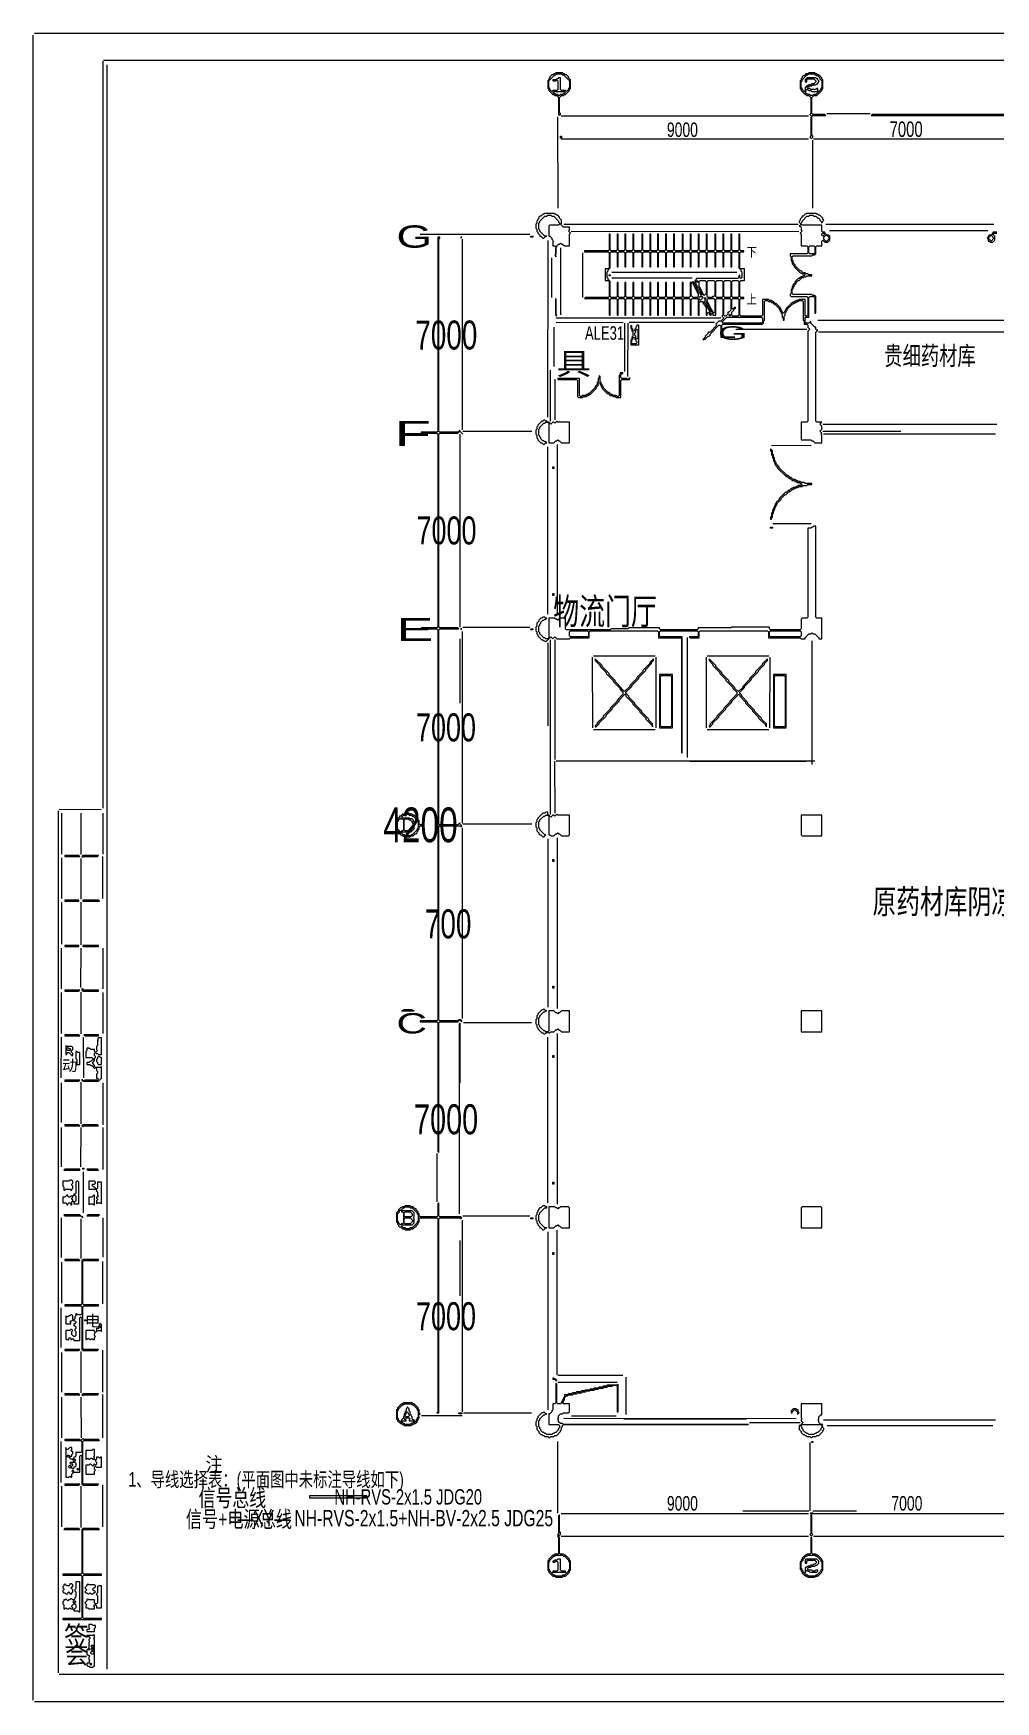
# Model space of a CAD drawing. Extents: x 67 to 3049, y 50 to 1736.
# Drawn here: x 67 to 1040, y 50 to 1736 of the extents above; entities that cross this region are included whole.
import ezdxf

# ---------------------------------------------------------------- set-up
doc = ezdxf.new("R2010")
doc.units = 0
for name, color, linetype, lineweight in [('OCR_TEXT', 6, 'Continuous', 0), ('TRACE_CURVE', 6, 'Continuous', 0), ('TRACE_STRAIGHT', 5, 'Continuous', 0), ('TRACE_TEXT_SYMBOL', 6, 'Continuous', 0)]:
    doc.layers.add(name, color=color, linetype=linetype, lineweight=lineweight)
doc.styles.add('wqy-unicode', font='wqy-unicode.lff')

msp = doc.modelspace()

# ---------------------------------------------------------------- linework, layer by layer
at = {"layer": 'TRACE_CURVE', "color": 6}
for points in [[(1051, 1654), (915, 1654), (914, 1653), (1051, 1653)], [(849, 1554), (848, 1553), (847, 1553), (845, 1551), (844, 1551), (844, 1550), (842, 1548), (842, 1547), (841, 1546), (841, 1545), (843, 1543), (841, 1541), (842, 1541), (843, 1540), (843, 1537), (844, 1536), (842, 1534), (843, 1533), (843, 1521), (849, 1521), (850, 1520), (850, 1514), (849, 1513), (832, 1513), (832, 1511), (833, 1510), (833, 1506), (834, 1505), (834, 1503), (836, 1501), (836, 1500), (842, 1494), (843, 1494), (844, 1493), (846, 1493), (847, 1492), (846, 1491), (845, 1491), (844, 1490), (843, 1490), (841, 1488), (840, 1488), (837, 1485), (837, 1484), (835, 1482), (835, 1481), (834, 1480), (834, 1478), (833, 1477), (833, 1473), (832, 1472), (832, 1471), (833, 1470), (849, 1470), (850, 1469), (850, 1451), (849, 1450), (848, 1450), (847, 1451), (847, 1467), (841, 1467), (840, 1466), (838, 1466), (837, 1465)], [(835, 1479), (836, 1480), (836, 1481), (838, 1483), (838, 1484), (840, 1486), (841, 1486), (844, 1489), (845, 1489), (846, 1490), (848, 1490), (849, 1491), (854, 1491), (854, 1492), (851, 1492), (850, 1493), (848, 1493), (847, 1494), (845, 1494), (843, 1496), (842, 1496), (837, 1501), (837, 1502), (835, 1504), (835, 1506), (834, 1507), (834, 1510), (835, 1511), (854, 1511), (855, 1512), (857, 1512), (858, 1513), (858, 1520), (859, 1521), (864, 1521), (864, 1526), (865, 1527), (867, 1525), (870, 1525), (872, 1527), (872, 1531), (871, 1532), (869, 1532), (867, 1534), (867, 1535), (865, 1535), (864, 1536), (864, 1542), (844, 1542), (843, 1543), (843, 1544), (844, 1545), (844, 1546), (849, 1551), (851, 1551), (852, 1552), (855, 1552), (856, 1551), (858, 1551), (860, 1549), (861, 1549), (862, 1548), (862, 1547), (864, 1545)], [(864, 1545), (864, 1544), (864, 1545), (866, 1547), (865, 1548), (865, 1549), (862, 1552), (861, 1552), (860, 1553), (859, 1553), (858, 1554), (849, 1554)], [(672, 1516), (667, 1516), (666, 1517), (666, 1533), (665, 1533), (665, 1517), (664, 1516), (659, 1516), (658, 1517), (658, 1533), (657, 1533), (657, 1517), (656, 1516), (651, 1516), (650, 1517), (650, 1533), (649, 1533), (649, 1517), (648, 1516), (624, 1516), (624, 1515), (648, 1515), (649, 1514), (649, 1499), (648, 1498), (645, 1498), (645, 1486), (648, 1486), (649, 1485), (649, 1470), (648, 1469), (625, 1469), (624, 1468), (648, 1468), (649, 1467), (649, 1451), (650, 1451), (650, 1467), (651, 1468), (656, 1468), (657, 1467), (657, 1451), (658, 1451), (658, 1467), (659, 1468), (664, 1468), (665, 1467), (665, 1451), (666, 1451), (666, 1467), (667, 1468), (672, 1468), (673, 1467), (673, 1451), (674, 1451), (674, 1467), (675, 1468), (681, 1468), (682, 1467), (682, 1451), (683, 1451), (683, 1467), (684, 1468), (689, 1468)], [(757, 1533), (756, 1533), (756, 1517), (755, 1516), (749, 1516), (748, 1517), (748, 1533), (747, 1533), (747, 1517), (746, 1516), (741, 1516), (740, 1517), (740, 1533), (739, 1533), (739, 1517), (738, 1516), (733, 1516), (732, 1517), (732, 1533), (731, 1533), (731, 1517), (730, 1516), (725, 1516), (724, 1517), (724, 1533), (723, 1533), (723, 1517), (722, 1516), (716, 1516), (715, 1517), (715, 1533), (714, 1533), (714, 1517), (713, 1516), (708, 1516), (707, 1517), (707, 1533), (706, 1533), (706, 1517), (705, 1516), (700, 1516), (699, 1517), (699, 1533), (698, 1533), (698, 1517), (697, 1516), (692, 1516), (691, 1517), (691, 1533), (690, 1533), (690, 1517), (689, 1516), (684, 1516), (683, 1517), (683, 1533), (682, 1533), (682, 1517), (681, 1516), (675, 1516), (674, 1517), (674, 1533), (673, 1533), (673, 1517), (672, 1516)], [(837, 1465), (836, 1465), (835, 1464), (834, 1464), (828, 1458), (828, 1457), (827, 1456), (827, 1455), (825, 1453), (824, 1454), (824, 1455), (823, 1456), (823, 1457), (822, 1458), (822, 1459), (818, 1463), (817, 1463), (815, 1465), (814, 1465), (813, 1466), (811, 1466), (810, 1467), (804, 1467), (804, 1451), (803, 1450), (782, 1450), (781, 1451), (781, 1467), (782, 1468), (785, 1468), (785, 1469), (782, 1469), (781, 1470), (781, 1485), (782, 1486), (786, 1486), (786, 1498), (782, 1498), (781, 1499), (781, 1514), (782, 1515), (785, 1515), (785, 1516), (782, 1516), (781, 1517), (781, 1533), (780, 1533), (780, 1517), (779, 1516), (774, 1516), (773, 1517), (773, 1533), (772, 1533), (772, 1517), (771, 1516), (766, 1516), (765, 1517), (765, 1533), (764, 1533), (764, 1517), (763, 1516), (758, 1516), (757, 1517), (757, 1533)], [(713, 1469), (708, 1469), (707, 1470), (707, 1484), (706, 1484), (706, 1470), (705, 1469), (700, 1469), (699, 1470), (699, 1484), (698, 1484), (698, 1470), (697, 1469), (692, 1469), (691, 1470), (691, 1484), (690, 1484), (690, 1470), (689, 1469), (684, 1469), (683, 1470), (683, 1484), (682, 1484), (682, 1470), (681, 1469), (675, 1469), (674, 1470), (674, 1484), (673, 1484), (673, 1470), (672, 1469), (667, 1469), (666, 1470), (666, 1484), (665, 1484), (665, 1470), (664, 1469), (659, 1469), (658, 1470), (658, 1484), (657, 1484), (657, 1470), (656, 1469), (651, 1469), (650, 1470), (650, 1485), (648, 1487), (648, 1488), (647, 1489), (647, 1495), (648, 1496), (648, 1497), (650, 1499), (650, 1514)], [(650, 1514), (651, 1515), (656, 1515), (657, 1514), (657, 1500), (658, 1500), (658, 1514), (659, 1515), (664, 1515), (665, 1514), (665, 1500), (666, 1500), (666, 1514), (667, 1515), (672, 1515), (673, 1514), (673, 1500), (674, 1500), (674, 1514), (675, 1515), (681, 1515), (682, 1514), (682, 1500), (683, 1500), (683, 1514), (684, 1515), (689, 1515), (690, 1514), (690, 1500), (691, 1500), (691, 1514), (692, 1515), (697, 1515), (698, 1514), (698, 1500), (699, 1500), (699, 1514), (700, 1515), (705, 1515), (706, 1514), (706, 1500), (707, 1500), (707, 1514), (708, 1515), (713, 1515), (714, 1514), (714, 1500), (715, 1500), (715, 1514), (716, 1515), (722, 1515), (723, 1514), (723, 1500), (724, 1500), (724, 1514), (725, 1515), (730, 1515), (731, 1514), (731, 1500), (732, 1500), (732, 1514), (733, 1515), (738, 1515), (739, 1514)], [(739, 1514), (739, 1500), (740, 1500), (740, 1514), (741, 1515), (746, 1515), (747, 1514), (747, 1500), (748, 1500), (748, 1514), (749, 1515), (755, 1515), (756, 1514), (756, 1500), (757, 1500), (757, 1514), (758, 1515), (763, 1515), (764, 1514), (764, 1500), (765, 1500), (765, 1514), (766, 1515), (771, 1515), (772, 1514), (772, 1500), (773, 1500), (773, 1514), (774, 1515), (779, 1515), (780, 1514), (780, 1499), (782, 1497), (782, 1496), (783, 1495), (783, 1489), (782, 1488), (781, 1489), (781, 1492), (780, 1491), (780, 1489), (779, 1488), (737, 1488), (737, 1487), (736, 1486), (736, 1485), (735, 1484), (734, 1485), (733, 1484), (731, 1484), (731, 1470), (730, 1469), (725, 1469), (724, 1470), (724, 1484), (723, 1484), (723, 1470), (722, 1469), (716, 1469), (715, 1470), (715, 1484), (714, 1484), (714, 1470), (713, 1469)], [(689, 1468), (690, 1467), (690, 1451), (691, 1451), (691, 1467), (692, 1468), (697, 1468), (698, 1467), (698, 1451), (699, 1451), (699, 1467), (700, 1468), (705, 1468), (706, 1467), (706, 1451), (707, 1451), (707, 1467), (708, 1468), (713, 1468), (714, 1467), (714, 1451), (715, 1451), (715, 1467), (716, 1468), (722, 1468), (723, 1467), (723, 1451), (724, 1451), (724, 1467), (725, 1468), (730, 1468), (731, 1467), (731, 1451), (732, 1451), (732, 1467), (733, 1468), (738, 1468), (739, 1467), (739, 1451), (740, 1451), (740, 1464), (741, 1465), (743, 1465), (744, 1464), (744, 1463), (746, 1461), (746, 1460), (747, 1459), (747, 1451), (748, 1451), (748, 1453), (749, 1454), (750, 1453), (750, 1452), (751, 1451), (752, 1451), (752, 1452), (753, 1453), (754, 1452), (754, 1451), (757, 1451), (757, 1467), (758, 1468), (763, 1468)], [(763, 1468), (764, 1467), (764, 1451), (763, 1450), (765, 1448), (762, 1445), (760, 1445), (757, 1442), (758, 1441), (751, 1434), (749, 1434), (749, 1433), (746, 1430), (746, 1429), (744, 1427), (744, 1426), (745, 1427), (746, 1427), (749, 1430), (750, 1430), (751, 1431), (751, 1432), (760, 1441), (761, 1441), (762, 1440), (762, 1429), (776, 1429), (764, 1429), (763, 1430), (763, 1441), (764, 1442), (804, 1442), (805, 1443), (805, 1445), (806, 1446), (806, 1465), (807, 1466), (809, 1466), (810, 1465), (812, 1465), (813, 1464), (814, 1464), (816, 1462), (817, 1462), (821, 1458), (821, 1457), (822, 1456), (822, 1455), (823, 1454), (823, 1453), (824, 1452), (824, 1449), (825, 1448), (825, 1446), (826, 1446), (826, 1450), (827, 1451), (827, 1453), (828, 1454), (828, 1455), (829, 1456), (829, 1457), (835, 1463), (836, 1463)], [(836, 1463), (837, 1464), (838, 1464), (839, 1465), (840, 1465), (841, 1466), (844, 1466), (845, 1465), (845, 1446), (846, 1445), (846, 1442), (849, 1442), (850, 1441), (850, 1439), (852, 1437), (850, 1435), (850, 1344), (849, 1343), (843, 1343), (843, 1325), (853, 1325), (854, 1324), (855, 1324), (857, 1322), (864, 1322), (864, 1330), (863, 1331), (864, 1332), (862, 1334), (864, 1336), (864, 1339), (862, 1341), (864, 1343), (859, 1343), (858, 1344), (858, 1434), (860, 1436), (859, 1436), (858, 1437), (858, 1439), (857, 1439), (853, 1443), (853, 1445), (851, 1443), (848, 1443), (847, 1444), (847, 1448), (848, 1449), (851, 1449), (851, 1469), (852, 1470), (856, 1470), (857, 1469), (857, 1453), (858, 1453), (858, 1470), (857, 1471), (855, 1471), (854, 1472), (835, 1472), (834, 1473), (834, 1477), (835, 1478), (835, 1479)], [(576, 1137), (575, 1136), (575, 1132), (576, 1131), (576, 1129), (577, 1128), (577, 1127), (581, 1123), (582, 1123), (583, 1122), (584, 1122), (585, 1121), (590, 1126), (592, 1124), (594, 1126), (596, 1124), (609, 1124), (610, 1125), (629, 1125), (629, 1131), (630, 1132), (698, 1132), (699, 1131), (699, 1125), (721, 1125), (722, 1124), (722, 1009), (723, 1009), (723, 1126), (701, 1126), (700, 1127), (700, 1131), (701, 1132), (738, 1132), (739, 1131), (739, 1127), (738, 1126), (730, 1126), (731, 1125), (740, 1125), (740, 1131), (741, 1132), (809, 1132), (810, 1131), (810, 1125), (842, 1125), (843, 1124), (847, 1124), (847, 1125), (851, 1129), (853, 1129), (854, 1130), (855, 1129), (857, 1129), (861, 1125), (861, 1124), (864, 1124), (864, 1145), (859, 1145), (858, 1146), (858, 1238), (856, 1238)], [(856, 1238), (855, 1237), (854, 1237), (853, 1236), (850, 1236), (850, 1146), (849, 1145), (844, 1145), (843, 1144), (843, 1134), (842, 1133), (812, 1133), (811, 1134), (811, 1136), (773, 1136), (772, 1135), (739, 1135), (739, 1134), (738, 1133), (701, 1133), (700, 1134), (700, 1135), (669, 1135), (668, 1134), (651, 1134), (650, 1133), (606, 1133), (605, 1134), (605, 1145), (600, 1145), (599, 1144), (598, 1144), (597, 1143), (596, 1144), (595, 1144), (594, 1145), (588, 1145), (588, 1125), (587, 1124), (585, 1124), (584, 1125), (583, 1125), (579, 1129), (579, 1130), (578, 1131), (578, 1137), (579, 1138), (579, 1139), (580, 1140), (580, 1141), (582, 1143), (583, 1143), (584, 1144), (585, 1144), (586, 1145), (585, 1145), (584, 1146), (582, 1146), (581, 1145), (580, 1145), (578, 1143), (578, 1142), (576, 1140), (576, 1137)], [(117, 497), (116, 496), (116, 452), (115, 451), (99, 451), (99, 450), (115, 450), (116, 449), (116, 442), (115, 441), (112, 441), (111, 442), (110, 442), (110, 440), (109, 439), (109, 437), (108, 436), (107, 437), (107, 440), (106, 441), (105, 441), (104, 440), (103, 440), (102, 439), (101, 439), (100, 440), (100, 432), (105, 432), (105, 433), (104, 434), (105, 435), (106, 435), (107, 436), (108, 435), (109, 435), (110, 434), (110, 433), (109, 432), (108, 432), (108, 430), (109, 430), (110, 429), (110, 427), (109, 426), (109, 425), (110, 424), (110, 420), (109, 419), (108, 419), (106, 421), (106, 424), (107, 425), (106, 426), (105, 426), (104, 425), (100, 425), (100, 416), (103, 416), (103, 417), (104, 418), (105, 417), (105, 416), (106, 416), (107, 417)], [(107, 417), (108, 416), (108, 415), (114, 415), (114, 438), (115, 439), (116, 438), (116, 406), (117, 405), (132, 405), (133, 406), (118, 406), (117, 407), (117, 449), (118, 450), (133, 450), (133, 451), (118, 451), (117, 452), (117, 495), (118, 496), (133, 496), (133, 497), (117, 497)]]:
    msp.add_lwpolyline(points, dxfattribs=at)
for points in [[(476, 1530), (476, 1334), (475, 1333), (459, 1333), (459, 1332), (475, 1332), (476, 1331), (476, 1136), (475, 1135), (459, 1135), (459, 1134), (475, 1134), (476, 1133), (476, 739), (475, 738), (458, 738), (458, 737), (475, 737), (476, 736), (476, 606), (477, 605), (477, 736), (478, 737), (496, 737), (498, 739), (500, 737), (500, 738), (499, 739), (497, 739), (496, 738), (478, 738), (477, 739), (477, 934), (478, 935), (498, 935), (499, 934), (500, 935), (498, 937), (498, 938), (496, 936), (478, 936), (477, 937), (477, 1133), (478, 1134), (497, 1134), (496, 1135), (478, 1135), (477, 1136), (477, 1331), (478, 1332), (496, 1332), (498, 1334), (501, 1331), (498, 1334), (498, 1335), (496, 1333), (478, 1333), (477, 1334), (477, 1528), (478, 1529), (478, 1530)], [(851, 1520), (852, 1521), (856, 1521), (857, 1520), (857, 1514), (856, 1513), (852, 1513), (851, 1514)], [(864, 1533), (865, 1534), (866, 1534), (867, 1533), (865, 1531), (864, 1532)], [(868, 1532), (869, 1532), (871, 1530), (871, 1528), (869, 1526), (868, 1526), (866, 1528), (866, 1530)], [(732, 1483), (733, 1484), (734, 1483), (734, 1482), (735, 1481), (735, 1480), (736, 1479), (736, 1478), (737, 1477), (737, 1476), (738, 1475), (738, 1474), (739, 1473), (739, 1470), (738, 1469), (734, 1469), (732, 1471)], [(735, 1483), (736, 1484), (737, 1483), (736, 1482)], [(737, 1485), (738, 1486), (739, 1485), (738, 1484)], [(740, 1485), (741, 1486), (746, 1486), (747, 1485), (747, 1473), (745, 1471), (744, 1472), (744, 1473), (743, 1474), (743, 1475), (742, 1476), (742, 1477), (741, 1478), (741, 1479), (740, 1480)], [(748, 1485), (749, 1486), (755, 1486), (756, 1485), (756, 1471), (755, 1470), (754, 1470), (753, 1469), (749, 1469), (748, 1470)], [(757, 1485), (758, 1486), (763, 1486), (764, 1485), (764, 1470), (763, 1469), (758, 1469), (757, 1470)], [(765, 1485), (766, 1486), (771, 1486), (772, 1485), (772, 1470), (771, 1469), (766, 1469), (765, 1470)], [(773, 1485), (774, 1486), (779, 1486), (780, 1485), (780, 1470), (779, 1469), (774, 1469), (773, 1470)], [(736, 1481), (737, 1482), (738, 1481), (737, 1480)], [(737, 1479), (738, 1480), (739, 1479), (738, 1478)], [(738, 1478), (739, 1479), (740, 1478), (740, 1477), (739, 1476), (738, 1477)], [(739, 1476), (740, 1477), (741, 1476), (741, 1475), (740, 1474), (739, 1475)], [(740, 1474), (741, 1475), (742, 1474), (741, 1473)], [(740, 1469), (741, 1470), (743, 1470), (744, 1469), (741, 1466), (740, 1467)], [(741, 1472), (742, 1473), (743, 1472), (742, 1471)], [(745, 1468), (746, 1469), (747, 1468), (746, 1467)], [(748, 1467), (749, 1468), (755, 1468), (756, 1467), (756, 1454), (755, 1453), (754, 1454), (754, 1455), (752, 1457), (752, 1458), (751, 1459), (751, 1460), (750, 1461), (750, 1462), (749, 1463), (749, 1464), (748, 1465)], [(765, 1467), (766, 1468), (771, 1468), (772, 1467), (772, 1456), (770, 1454), (769, 1454), (769, 1452), (767, 1450), (766, 1450), (765, 1451)], [(773, 1467), (774, 1468), (779, 1468), (780, 1467), (780, 1451), (779, 1450), (774, 1450), (773, 1451), (773, 1454), (775, 1456), (775, 1457), (777, 1459), (776, 1459), (774, 1457), (773, 1458)], [(745, 1465), (746, 1466), (747, 1465), (747, 1464), (746, 1463), (745, 1464)], [(746, 1463), (747, 1464), (748, 1463), (747, 1462)], [(747, 1461), (748, 1462), (749, 1461), (748, 1460)], [(748, 1459), (749, 1460), (750, 1459), (749, 1458)], [(749, 1457), (750, 1458), (751, 1457), (750, 1456)], [(750, 1455), (751, 1456), (752, 1455), (751, 1454)], [(751, 1454), (752, 1455), (753, 1454), (753, 1453), (752, 1452), (751, 1453)], [(770, 1451), (771, 1452), (772, 1451), (771, 1450)], [(768, 1449), (803, 1449), (804, 1448), (804, 1444), (803, 1443), (764, 1443), (763, 1444)], [(609, 1131), (610, 1132), (627, 1132), (628, 1131), (628, 1127), (627, 1126), (610, 1126), (609, 1127)], [(811, 1131), (812, 1132), (842, 1132), (843, 1131), (843, 1127), (842, 1126), (812, 1126), (811, 1127)], [(477, 554), (476, 553), (476, 541), (475, 540), (458, 540), (457, 541), (457, 543), (456, 544), (456, 545), (454, 547), (454, 548), (453, 548), (451, 550), (449, 550), (448, 551), (443, 551), (442, 550), (440, 550), (439, 549), (438, 549), (436, 547), (436, 546), (434, 544), (434, 535), (435, 534), (435, 533), (436, 532), (436, 531), (437, 530), (438, 530), (440, 528), (442, 528), (443, 527), (448, 527), (449, 528), (451, 528), (453, 530), (454, 530), (454, 531), (456, 533), (456, 534), (457, 535), (457, 538), (458, 539), (475, 539), (476, 538), (476, 343), (475, 342), (477, 342), (477, 538), (478, 539), (498, 539), (499, 538), (500, 539), (499, 540), (478, 540), (477, 541)], [(437, 546), (438, 547), (439, 546), (439, 545), (440, 545), (441, 544), (441, 534), (440, 533), (439, 533), (438, 532), (436, 534), (436, 535), (435, 536), (435, 543), (437, 545)], [(442, 549), (443, 550), (447, 550), (448, 549), (450, 549), (455, 544), (455, 543), (456, 542), (456, 536), (455, 535), (455, 534), (450, 529), (448, 529), (447, 528), (444, 528), (443, 529), (441, 529), (439, 531), (440, 532), (450, 532), (452, 534), (452, 538), (451, 539), (452, 540), (452, 544), (450, 546), (440, 546), (439, 547), (441, 549)], [(442, 544), (443, 545), (448, 545), (450, 543), (450, 541), (449, 540), (443, 540), (442, 541)], [(442, 538), (443, 539), (448, 539), (451, 536), (448, 533), (443, 533), (442, 534)], [(117, 225), (116, 224), (116, 180), (115, 179), (97, 179), (97, 178), (115, 178), (116, 177), (116, 135), (115, 134), (97, 134), (97, 133), (136, 133), (136, 134), (118, 134), (117, 135), (117, 177), (118, 178), (136, 178), (136, 179), (118, 179), (117, 180), (117, 223), (118, 224), (134, 224), (133, 225)]]:
    msp.add_lwpolyline(points, close=True, dxfattribs=at)
at = {"layer": 'TRACE_STRAIGHT', "color": 5}
for p, q in [((67, 51.6), (67, 1734.1)), ((68.1, 1735.9), (3046.9, 1735.9)), ((137.3, 1707.9), (137.3, 952.9)), ((138.1, 1708.7), (3020.6, 1708.7)), ((141.5, 82.9), (141.5, 1704.1)), ((600.6, 1652.4), (850.6, 1652.4)), ((869, 1655), (913, 1655)), ((596.9, 1651.6), (597.1, 1559.1)), ((600.6, 1629.3), (850.6, 1629.3)), ((854.7, 1627.9), (854.7, 1559.1)), ((855.6, 1629.3), (1051.9, 1629.3)), ((603.1, 1543.1), (839.4, 1543.2)), ((610.6, 1535.8), (840.6, 1535.9)), ((759, 1543), (840, 1543)), ((868, 1543), (1038, 1543)), ((871.9, 1536.6), (1031.9, 1536.6)), ((458, 1533), (569, 1533)), ((500.9, 1335.4), (500.9, 1527.9)), ((587.1, 1347.9), (587.3, 1526.6)), ((599.7, 1519.1), (599.7, 1451.6)), ((590.6, 1509.1), (590.6, 1469.1)), ((622, 1514.1), (622.1, 1469.1)), ((651.9, 1494.5), (778.1, 1494.5)), ((651.9, 1488.7), (733.1, 1488.8)), ((593.1, 1439.1), (593.1, 1399.1)), ((595.6, 1448.4), (761.9, 1448.4)), ((595.6, 1444), (663.1, 1443.8)), ((664.7, 1442.9), (664.7, 1394.1)), ((667.8, 1389.1), (668.1, 1442.9)), ((669.4, 1443.9), (755.6, 1444)), ((777, 1437), (849, 1437)), ((860, 1446), (1068, 1446)), ((860.6, 1434.3), (1110.6, 1434.3)), ((589.7, 1344.1), (589.7, 1395.4)), ((594, 1386.6), (594.1, 1345.4)), ((501, 1334), (571, 1334)), ((865, 1341), (1041, 1341)), ((865, 1334), (944, 1334)), ((498, 1331), (498, 1136)), ((587.2, 1149.1), (587.2, 1317.9)), ((596.5, 1320.4), (596.5, 1147.9)), ((813.1, 1319.6), (853.1, 1319.5)), ((865.6, 1331.3), (1039.4, 1331.3)), ((814.4, 1240.5), (853.1, 1240.6)), ((500.9, 937.9), (500.9, 1131.6)), ((501, 1136), (569, 1136)), ((498, 1124), (498, 1059)), ((587, 1120), (587, 1036)), ((589.7, 946.6), (589.7, 1122.9)), ((594, 1123), (594, 1002)), ((727.8, 1125.4), (727.9, 1004.1)), ((854, 1122), (854, 997)), ((632, 1105.4), (632.1, 1034.1)), ((633.1, 1106.9), (695.6, 1107)), ((696.4, 1034.1), (696.7, 1105.4)), ((747, 1105.4), (747.1, 1034.1)), ((748.1, 1106.9), (810.6, 1107)), ((811.4, 1034.1), (811.7, 1105.4)), ((633.1, 1032.4), (695.6, 1032.4)), ((748.1, 1032.4), (810.6, 1032.4)), ((593.7, 1000.4), (594.2, 947.9)), ((595.6, 1000.6), (856.9, 1000.6)), ((730.6, 1000.5), (848.1, 1000.5)), ((92.3, 79.1), (92.3, 950.4)), ((93.1, 951.8), (135.6, 951.7)), ((95.5, 947.9), (95.5, 906.6)), ((115, 948), (115, 906)), ((137.3, 947.9), (137.3, 906.6)), ((500.9, 740.4), (500.9, 932.9)), ((501, 937), (571, 937)), ((587, 922), (587, 752)), ((596.5, 922.9), (596.5, 750.4)), ((95.5, 902.9), (95.5, 861.6)), ((115, 902), (115, 861)), ((137.3, 861.6), (137.3, 904.1)), ((95.5, 857.9), (95.5, 815.4)), ((115, 858), (115, 815)), ((95.5, 770.4), (95.5, 811.6)), ((115.1, 771.6), (115.2, 811.6)), ((137.3, 811.6), (137.3, 770.4)), ((95.5, 725.4), (95.5, 766.6)), ((115, 767), (115, 725)), ((137.3, 766.6), (137.3, 725.4)), ((497.9, 542.9), (497.9, 735.4)), ((498, 736), (498, 675)), ((501.9, 736.3), (570.6, 736.3)), ((596.5, 725.4), (596.5, 552.9)), ((95.3, 680.4), (95.4, 721.6)), ((117.5, 721.6), (117.6, 680.4)), ((587.2, 554.1), (587.2, 721.6)), ((95.5, 635.4), (95.5, 675.4)), ((115, 676), (115, 634)), ((137.3, 675.4), (137.3, 632.9)), ((95.5, 590.4), (95.5, 630.4)), ((115.1, 590.4), (115.2, 630.4)), ((137.3, 630.4), (137.3, 587.9)), ((475, 604), (475, 555)), ((117.5, 585.4), (117.5, 544.1)), ((501, 541), (569, 541)), ((95, 539), (95, 499)), ((115, 538), (115, 498)), ((137.3, 539.1), (137.3, 499.1)), ((500.9, 342.9), (500.9, 536.6)), ((587, 525), (587, 345)), ((596.4, 380.4), (596.6, 526.6)), ((498, 516), (498, 460)), ((95.5, 494.1), (95.5, 452.9)), ((137, 495), (137, 452)), ((95.3, 407.9), (95.3, 447.9)), ((137.3, 362.9), (137.3, 405.4)), ((95.5, 402.9), (95.5, 362.9)), ((115, 404), (115, 362)), ((597, 380), (663, 380)), ((597, 373), (657, 373)), ((665.8, 377.9), (665.9, 340.4)), ((95.5, 357.9), (95.5, 316.6)), ((115.1, 357.9), (115.2, 316.6)), ((137.3, 316.6), (137.3, 360.4)), ((459.4, 339.3), (500.6, 339.2)), ((501.9, 341.9), (570.6, 342)), ((611, 339), (656, 339)), ((603.1, 336.5), (838.1, 336.2)), ((664, 336), (788, 336)), ((791, 332), (842, 332)), ((865.6, 334.7), (1039.4, 334.7)), ((869.4, 329.3), (1036.9, 329.3)), ((95.2, 271.6), (95.2, 312.9)), ((597, 240.4), (597.1, 312.9)), ((852, 312), (852, 243)), ((95.5, 267.9), (95.5, 226.6)), ((115, 268), (115, 226)), ((137.3, 226.6), (137.3, 269.1)), ((600.6, 240.1), (850.6, 240.1)), ((784, 243), (851, 243)), ((855, 243), (899, 243)), ((855.6, 240.1), (1048.1, 240.1)), ((600.6, 217.4), (850.6, 217.4)), ((855.6, 217.4), (1049.4, 217.4)), ((93.1, 77.7), (3020.6, 77.7)), ((68.1, 50.1), (3046.9, 50.1))]:
    msp.add_line(p, q, dxfattribs=at)
at = {"layer": 'TRACE_TEXT_SYMBOL', "color": 6}
for points in [[(595, 1696), (594, 1695), (593, 1695), (592, 1694), (591, 1694), (589, 1692), (589, 1691), (588, 1690), (588, 1689), (587, 1688), (587, 1680), (588, 1679), (588, 1678), (592, 1674), (593, 1674), (594, 1673), (596, 1673), (598, 1671), (598, 1654), (599, 1653), (600, 1654), (600, 1655), (599, 1656), (599, 1671), (601, 1673), (603, 1673), (604, 1674), (605, 1674), (609, 1678), (609, 1679), (610, 1680), (610, 1689), (608, 1691), (608, 1692), (606, 1694), (605, 1694), (604, 1695), (603, 1695), (602, 1696)], [(595, 1694), (596, 1695), (601, 1695), (602, 1694), (603, 1694), (609, 1688), (609, 1681), (608, 1680), (608, 1679), (606, 1677), (605, 1678), (601, 1678), (600, 1679), (600, 1691), (598, 1691), (597, 1690), (596, 1690), (595, 1689), (592, 1689), (592, 1688), (595, 1688), (596, 1689), (597, 1688), (597, 1679), (596, 1678), (592, 1678), (591, 1677), (589, 1679), (589, 1680), (588, 1681), (588, 1688), (594, 1694)], [(851, 1696), (850, 1695), (848, 1695), (846, 1693), (845, 1693), (844, 1692), (844, 1691), (843, 1690), (843, 1689), (842, 1688), (842, 1680), (843, 1679), (843, 1678), (847, 1674), (848, 1674), (849, 1673), (851, 1673), (853, 1671), (853, 1655), (852, 1654), (854, 1652), (853, 1651), (853, 1632), (852, 1631), (853, 1630), (854, 1630), (855, 1631), (855, 1632), (854, 1633), (854, 1652), (855, 1653), (868, 1653), (867, 1654), (855, 1654), (854, 1655), (854, 1671), (856, 1673), (859, 1673), (864, 1678), (864, 1679), (865, 1680), (865, 1689), (864, 1690), (864, 1691), (861, 1694), (860, 1694), (859, 1695), (858, 1695), (857, 1696)], [(850, 1694), (851, 1695), (856, 1695), (857, 1694), (858, 1694), (859, 1693), (860, 1693), (862, 1691), (862, 1690), (864, 1688), (864, 1681), (863, 1680), (863, 1679), (861, 1677), (860, 1678), (860, 1680), (859, 1680), (858, 1679), (853, 1679), (852, 1680), (850, 1680), (849, 1681), (850, 1682), (851, 1682), (852, 1683), (854, 1683), (855, 1684), (858, 1684), (859, 1685), (860, 1685), (860, 1686), (861, 1687), (861, 1688), (860, 1689), (860, 1690), (859, 1690), (858, 1691), (849, 1691), (847, 1689), (847, 1687), (849, 1687), (849, 1689), (850, 1690), (856, 1690), (858, 1688), (858, 1687), (856, 1685), (854, 1685), (853, 1684), (851, 1684), (850, 1683), (849, 1683), (847, 1681), (847, 1678), (846, 1677), (844, 1679), (844, 1680), (843, 1681), (843, 1687), (844, 1688), (844, 1689), (849, 1694)], [(592, 1676), (593, 1677), (604, 1677), (605, 1676), (604, 1675), (603, 1675), (602, 1674), (600, 1674), (599, 1673), (598, 1673), (597, 1674), (595, 1674), (594, 1675), (593, 1675)], [(848, 1678), (849, 1679), (850, 1679), (851, 1678), (853, 1678), (854, 1677), (859, 1677), (860, 1676), (858, 1674), (856, 1674), (855, 1673), (853, 1673), (852, 1674), (850, 1674), (849, 1675), (848, 1675), (847, 1676), (848, 1677)], [(859, 1677), (860, 1678), (861, 1677), (860, 1676)], [(600, 1632), (601, 1632), (601, 1630), (600, 1630)], [(499, 1530), (499, 1529), (500, 1530)], [(570, 1531), (572, 1531), (572, 1530), (570, 1530)], [(1035, 1532), (1038, 1529), (1035, 1526), (1032, 1529)], [(649, 1492), (650, 1492), (650, 1491), (649, 1491)], [(595, 1468), (595, 1450), (596, 1451), (595, 1452)], [(671, 1441), (671, 1438), (672, 1437), (672, 1435), (673, 1434), (673, 1430), (672, 1429), (672, 1427), (671, 1426), (671, 1421), (679, 1421), (679, 1441), (677, 1441), (677, 1440), (676, 1439), (676, 1438), (675, 1437), (675, 1436), (674, 1435), (673, 1436), (673, 1437), (672, 1438), (672, 1440)], [(676, 1436), (677, 1437), (678, 1436), (678, 1428), (677, 1427), (676, 1428), (676, 1430), (675, 1431), (675, 1433), (676, 1434)], [(673, 1428), (674, 1429), (675, 1428), (675, 1427), (676, 1426), (676, 1425), (677, 1424), (677, 1423), (676, 1422), (672, 1422), (671, 1423), (672, 1424), (672, 1426), (673, 1427)], [(583, 1345), (582, 1344), (581, 1344), (577, 1340), (577, 1339), (576, 1338), (576, 1336), (575, 1335), (575, 1331), (576, 1330), (576, 1327), (577, 1326), (577, 1325), (580, 1322), (581, 1322), (583, 1320), (585, 1322), (586, 1322), (585, 1323), (584, 1323), (583, 1324), (582, 1324), (580, 1326), (580, 1327), (579, 1328), (579, 1329), (578, 1330), (578, 1336), (579, 1337), (579, 1338), (583, 1342), (584, 1342), (585, 1343), (587, 1343), (588, 1342), (588, 1322), (593, 1322), (595, 1324), (596, 1324), (597, 1325), (598, 1324), (599, 1324), (601, 1322), (609, 1322), (609, 1343), (597, 1343), (596, 1344), (594, 1342), (593, 1343), (592, 1343), (590, 1341), (588, 1343), (587, 1343), (586, 1344), (585, 1344), (584, 1345)], [(592, 1298), (593, 1298), (593, 1296), (592, 1296)], [(812, 1237), (814, 1237), (814, 1236), (812, 1236)], [(592, 1170), (593, 1170), (593, 1168), (592, 1168)], [(499, 1134), (499, 1133), (500, 1134)], [(570, 1134), (572, 1134), (572, 1133), (570, 1133)], [(700, 1088), (700, 1034), (713, 1034), (713, 1088)], [(701, 1086), (702, 1087), (711, 1087), (712, 1086), (712, 1036), (711, 1035), (702, 1035), (701, 1036)], [(815, 1088), (815, 1034), (828, 1034), (828, 1088)], [(816, 1086), (817, 1087), (826, 1087), (827, 1086), (827, 1036), (826, 1035), (817, 1035), (816, 1036)], [(444, 948), (443, 947), (440, 947), (438, 945), (437, 945), (437, 944), (435, 942), (435, 941), (434, 940), (434, 931), (435, 930), (435, 929), (438, 926), (439, 926), (440, 925), (441, 925), (442, 924), (448, 924), (449, 925), (451, 925), (453, 927), (454, 927), (455, 928), (455, 929), (456, 930), (456, 931), (457, 932), (457, 934), (458, 935), (461, 935), (461, 936), (458, 936), (457, 937), (457, 940), (456, 941), (456, 942), (452, 946), (451, 946), (450, 947), (448, 947), (447, 948)], [(443, 946), (444, 947), (446, 947), (447, 946), (449, 946), (450, 945), (451, 945), (455, 941), (455, 940), (456, 939), (456, 933), (455, 932), (455, 931), (450, 926), (449, 926), (448, 925), (443, 925), (442, 926), (441, 926), (439, 928), (440, 929), (449, 929), (452, 932), (452, 939), (451, 940), (451, 941), (450, 942), (448, 942), (447, 943), (440, 943), (439, 944), (441, 946)], [(585, 949), (584, 948), (582, 948), (577, 943), (577, 942), (576, 941), (576, 939), (575, 938), (575, 934), (576, 933), (576, 930), (578, 928), (578, 927), (579, 926), (580, 926), (582, 924), (583, 924), (585, 926), (584, 926), (579, 931), (579, 932), (578, 933), (578, 939), (579, 940), (579, 941), (583, 945), (584, 945), (585, 946), (587, 946), (588, 945), (588, 926), (589, 926), (590, 925), (593, 925), (595, 927), (596, 927), (597, 928), (598, 927), (599, 927), (601, 925), (608, 925), (609, 926), (609, 946), (597, 946), (596, 947), (594, 945), (593, 946), (592, 946), (590, 944), (587, 947), (587, 949)], [(843, 946), (843, 926), (844, 925), (864, 925), (864, 946)], [(438, 943), (439, 942), (440, 942), (441, 941), (441, 931), (440, 930), (439, 930), (439, 929), (438, 928), (437, 929), (437, 930), (435, 932), (435, 939), (436, 940), (436, 941)], [(442, 941), (443, 942), (446, 942), (447, 941), (448, 941), (450, 939), (450, 938), (451, 937), (451, 935), (450, 934), (450, 933), (447, 930), (443, 930), (442, 931)], [(99, 905), (99, 904), (114, 904), (113, 905)], [(117, 905), (116, 904), (117, 903), (118, 904), (132, 904), (133, 905)], [(592, 901), (593, 901), (593, 899), (592, 899)], [(99, 860), (99, 859), (113, 859), (113, 860)], [(117, 860), (117, 859), (134, 859), (133, 860)], [(99, 814), (99, 813), (113, 813), (113, 814)], [(117, 814), (117, 813), (133, 813), (133, 814)], [(99, 769), (99, 768), (113, 768), (114, 769)], [(117, 771), (116, 770), (116, 769), (117, 768), (133, 768), (133, 769), (118, 769), (117, 770)], [(592, 773), (593, 773), (593, 771), (592, 771)], [(441, 749), (440, 748), (439, 748), (452, 748), (451, 748), (450, 749)], [(583, 750), (582, 749), (581, 749), (577, 745), (577, 744), (576, 743), (576, 740), (575, 739), (575, 735), (576, 734), (576, 732), (577, 731), (577, 730), (581, 726), (582, 726), (583, 725), (584, 725), (585, 726), (586, 726), (587, 727), (588, 726), (589, 726), (590, 727), (593, 727), (595, 729), (596, 729), (597, 730), (598, 729), (599, 729), (601, 727), (609, 727), (609, 748), (601, 748), (599, 746), (598, 746), (597, 745), (596, 746), (595, 746), (593, 748), (588, 748), (588, 728), (587, 727), (585, 727), (584, 728), (583, 728), (579, 732), (579, 733), (578, 734), (578, 741), (579, 742), (579, 743), (583, 747), (584, 747), (585, 748), (586, 748), (585, 748)], [(843, 748), (843, 727), (864, 727), (864, 748)], [(99, 724), (99, 723), (114, 723), (113, 724)], [(100, 713), (100, 704), (101, 704), (101, 705), (102, 706), (103, 706), (106, 703), (107, 703), (107, 705), (105, 707), (107, 709), (107, 711), (106, 712), (101, 712)], [(101, 710), (102, 711), (103, 710), (104, 710), (105, 709), (104, 708), (102, 708), (101, 709)], [(118, 724), (119, 723), (133, 723), (133, 724)], [(110, 707), (110, 700), (111, 699), (111, 694), (114, 694), (114, 706), (112, 706), (111, 707)], [(133, 702), (132, 701), (132, 700), (131, 699), (131, 697), (132, 696), (132, 695), (133, 694), (136, 694), (136, 701), (135, 701), (134, 702)], [(592, 703), (593, 703), (593, 701), (592, 701)], [(99, 678), (99, 677), (113, 677), (114, 678)], [(99, 633), (99, 632), (114, 632), (113, 633)], [(117, 633), (116, 632), (117, 631), (118, 632), (133, 632), (132, 633)], [(104, 577), (103, 576), (97, 576), (97, 571), (98, 570), (98, 567), (99, 567), (100, 568), (104, 568), (105, 567), (106, 567), (106, 568), (107, 569), (107, 571), (106, 572), (106, 573), (107, 574), (107, 576), (106, 577)], [(111, 576), (110, 575), (110, 564), (109, 563), (108, 563), (108, 562), (107, 561), (105, 561), (104, 560), (103, 560), (102, 561), (102, 562), (101, 562), (99, 560), (97, 560), (97, 554), (100, 554), (101, 553), (101, 552), (102, 552), (102, 553), (103, 554), (104, 554), (105, 553), (105, 552), (106, 552), (106, 555), (107, 556), (108, 555), (108, 553), (113, 553), (113, 575), (112, 576)], [(99, 588), (98, 587), (114, 587), (114, 588)], [(117, 589), (118, 589), (118, 588), (117, 588)], [(121, 588), (122, 587), (133, 587), (132, 588)], [(123, 576), (123, 568), (130, 568), (131, 567), (131, 566), (132, 565), (132, 562), (133, 561), (132, 560), (131, 560), (131, 559), (132, 558), (132, 557), (131, 556), (131, 553), (132, 554), (135, 554), (136, 553), (136, 575), (132, 575), (132, 569), (131, 568), (129, 570), (128, 570), (126, 572), (127, 573), (129, 573), (130, 574), (130, 575), (129, 576)], [(592, 575), (593, 575), (593, 573), (592, 573)], [(107, 561), (108, 562), (109, 562), (110, 561), (110, 556), (109, 555), (108, 555), (107, 556), (107, 557), (106, 558), (106, 559), (107, 560)], [(128, 562), (126, 560), (123, 560), (123, 552), (124, 553), (127, 553), (128, 552), (129, 552), (129, 562)], [(98, 542), (99, 541), (115, 541), (117, 539), (117, 540), (116, 540), (114, 542)], [(122, 542), (121, 541), (133, 541), (134, 542)], [(582, 551), (580, 549), (579, 549), (578, 548), (578, 547), (577, 546), (577, 545), (576, 544), (576, 542), (575, 541), (575, 537), (576, 536), (576, 534), (577, 533), (577, 532), (579, 530), (579, 529), (580, 529), (582, 527), (583, 527), (585, 529), (586, 529), (584, 529), (579, 534), (579, 535), (578, 536), (578, 542), (579, 543), (579, 544), (584, 549), (586, 549), (586, 550), (585, 550), (584, 551)], [(588, 550), (588, 529), (593, 529), (595, 531), (596, 531), (597, 532), (598, 531), (599, 531), (601, 529), (609, 529), (609, 549), (608, 550), (600, 550), (599, 549), (598, 549), (597, 548), (596, 549), (595, 549), (594, 550)], [(844, 550), (843, 549), (843, 529), (864, 529), (864, 549), (863, 550)], [(570, 539), (572, 539), (572, 538), (570, 538)], [(99, 497), (99, 496), (114, 496), (113, 497)], [(592, 504), (593, 504), (593, 502), (592, 502)], [(119, 436), (120, 436), (120, 435), (119, 435)], [(134, 432), (134, 430), (135, 429), (133, 427), (131, 427), (131, 424), (130, 423), (129, 424), (129, 425), (120, 425), (120, 416), (121, 416), (122, 417), (123, 417), (124, 416), (125, 416), (126, 417), (127, 416), (129, 416), (129, 418), (130, 419), (129, 420), (129, 422), (132, 425), (135, 425), (136, 424), (136, 431), (135, 432)], [(99, 406), (99, 405), (113, 405), (114, 406)], [(592, 377), (592, 376), (594, 376), (595, 375), (595, 374), (596, 375), (595, 376), (594, 376), (593, 377)], [(99, 361), (99, 360), (114, 360), (113, 361)], [(117, 361), (116, 360), (117, 359), (118, 360), (132, 360), (133, 361)], [(441, 352), (440, 351), (439, 351), (435, 347), (435, 346), (434, 345), (434, 336), (435, 335), (435, 334), (438, 331), (439, 331), (440, 330), (441, 330), (442, 329), (449, 329), (450, 330), (451, 330), (452, 331), (453, 331), (455, 333), (455, 334), (456, 335), (456, 336), (457, 337), (457, 338), (456, 339), (458, 341), (457, 342), (457, 345), (456, 346), (456, 347), (452, 351), (451, 351), (450, 352)], [(441, 350), (442, 351), (449, 351), (450, 350), (451, 350), (455, 346), (455, 345), (456, 344), (456, 338), (455, 337), (455, 336), (454, 335), (454, 334), (453, 333), (452, 334), (452, 335), (451, 335), (450, 336), (450, 338), (449, 339), (449, 340), (448, 341), (448, 343), (447, 344), (447, 346), (445, 348), (445, 347), (444, 346), (444, 344), (443, 343), (443, 342), (442, 341), (442, 339), (441, 338), (441, 337), (439, 335), (439, 334), (438, 333), (436, 335), (436, 336), (435, 337), (435, 344), (436, 345), (436, 346), (440, 350)], [(444, 342), (445, 343), (446, 342), (446, 341), (447, 340), (447, 339), (446, 338), (444, 338), (443, 339), (443, 340), (444, 341)], [(497, 342), (500, 342), (500, 341), (497, 341)], [(835, 346), (833, 344), (833, 342), (834, 342), (834, 343), (836, 345), (837, 345), (840, 342), (839, 341), (840, 341), (841, 342), (840, 343), (840, 345), (839, 345), (838, 346)], [(843, 351), (843, 337), (844, 336), (843, 335), (843, 334), (845, 332), (842, 329), (841, 329), (841, 325), (843, 323), (843, 322), (845, 320), (846, 320), (847, 319), (848, 319), (849, 318), (852, 318), (853, 317), (854, 317), (855, 318), (858, 318), (859, 319), (861, 319), (865, 323), (865, 324), (866, 325), (866, 326), (865, 327), (865, 328), (864, 329), (865, 330), (863, 330), (861, 332), (861, 334), (860, 335), (861, 336), (861, 338), (863, 340), (864, 340), (864, 351)], [(442, 336), (443, 337), (447, 337), (448, 336), (447, 335), (447, 334), (452, 334), (453, 333), (452, 332), (451, 332), (450, 331), (449, 331), (448, 330), (443, 330), (442, 331), (441, 331), (440, 332), (439, 332), (438, 333), (439, 334), (444, 334), (444, 335), (443, 335)], [(843, 329), (844, 330), (863, 330), (864, 329), (864, 327), (863, 326), (863, 325), (860, 322), (859, 322), (858, 321), (857, 321), (856, 320), (851, 320), (850, 321), (849, 321), (848, 322), (847, 322), (845, 324), (845, 325), (844, 326), (844, 327), (843, 328)], [(117, 316), (115, 314), (114, 315), (99, 315), (99, 314), (115, 314), (116, 313), (116, 303), (115, 302), (110, 302), (110, 298), (109, 297), (108, 297), (108, 296), (107, 295), (105, 295), (104, 296), (104, 297), (105, 298), (106, 298), (106, 300), (107, 301), (107, 303), (106, 303), (105, 304), (106, 305), (106, 307), (104, 307), (102, 305), (101, 305), (100, 306), (100, 307), (100, 277), (103, 277), (104, 278), (105, 277), (106, 277), (106, 280), (108, 282), (114, 282), (114, 298), (115, 299), (116, 298), (116, 270), (117, 269), (132, 269), (133, 270), (118, 270), (117, 271), (117, 313), (118, 314), (134, 314), (133, 315), (118, 315)], [(127, 305), (126, 304), (120, 304), (120, 295), (121, 295), (122, 296), (123, 295), (124, 295), (125, 296), (126, 296), (127, 295), (129, 295), (130, 294), (130, 293), (131, 292), (131, 290), (130, 289), (129, 290), (128, 290), (128, 289), (127, 288), (125, 290), (124, 290), (123, 289), (120, 289), (120, 280), (129, 280), (129, 283), (130, 284), (129, 285), (129, 287), (130, 288), (131, 287), (136, 287), (136, 297), (135, 297), (134, 296), (133, 297), (131, 297), (131, 295), (130, 294), (129, 295), (129, 296), (128, 297), (129, 298), (129, 305)], [(854, 313), (855, 313), (855, 312), (854, 312)], [(101, 298), (102, 299), (103, 299), (104, 298), (103, 297), (102, 297)], [(103, 288), (104, 289), (105, 288), (105, 287), (104, 286), (103, 287)], [(104, 291), (105, 292), (109, 292), (110, 291), (110, 288), (109, 287), (108, 287), (108, 286), (107, 285), (106, 286), (106, 288), (107, 289), (107, 290), (105, 290)], [(107, 294), (108, 295), (109, 295), (110, 294), (109, 293), (108, 293)], [(99, 270), (99, 269), (113, 269), (114, 270)], [(106, 283), (107, 284), (108, 283), (107, 282)], [(111, 285), (112, 286), (113, 285), (112, 284)], [(346, 258), (346, 256), (404, 256), (404, 258)], [(599, 239), (598, 238), (598, 220), (597, 219), (597, 217), (598, 216), (598, 200), (597, 199), (594, 199), (593, 198), (592, 198), (588, 194), (588, 193), (587, 192), (587, 183), (588, 182), (588, 181), (592, 177), (594, 177), (595, 176), (602, 176), (603, 177), (605, 177), (609, 181), (609, 182), (610, 183), (610, 192), (609, 193), (609, 194), (605, 198), (604, 198), (603, 199), (600, 199), (599, 200), (599, 216), (598, 217), (600, 219), (600, 221), (599, 222)], [(853, 239), (853, 220), (852, 219), (853, 218), (854, 218), (855, 219), (854, 220), (854, 239)], [(853, 241), (855, 241), (855, 240), (853, 240)], [(99, 225), (98, 224), (114, 224), (113, 225)], [(853, 216), (853, 200), (852, 199), (849, 199), (848, 198), (847, 198), (844, 195), (844, 194), (843, 193), (843, 192), (842, 191), (842, 184), (843, 183), (843, 182), (844, 181), (844, 180), (846, 178), (847, 178), (848, 177), (849, 177), (850, 176), (857, 176), (858, 177), (860, 177), (864, 181), (864, 182), (865, 183), (865, 192), (864, 193), (864, 194), (860, 198), (859, 198), (858, 199), (855, 199), (854, 200), (854, 216)], [(594, 197), (595, 198), (602, 198), (603, 197), (604, 197), (608, 193), (608, 192), (609, 191), (609, 184), (608, 183), (608, 182), (606, 180), (605, 181), (605, 182), (601, 182), (600, 183), (600, 194), (597, 194), (596, 193), (594, 193), (593, 192), (592, 192), (592, 191), (594, 191), (595, 192), (596, 192), (597, 191), (597, 183), (596, 182), (592, 182), (592, 181), (591, 180), (589, 182), (589, 183), (588, 184), (588, 191), (589, 192), (589, 193), (593, 197)], [(110, 171), (110, 164), (109, 163), (109, 162), (110, 161), (110, 156), (109, 155), (109, 154), (108, 153), (107, 153), (106, 154), (105, 154), (104, 153), (103, 153), (102, 152), (100, 154), (99, 153), (98, 153), (98, 152), (97, 151), (97, 149), (98, 148), (98, 144), (99, 144), (100, 145), (101, 144), (103, 144), (104, 145), (105, 144), (107, 144), (108, 143), (108, 142), (112, 142), (113, 141), (114, 141), (114, 171)], [(99, 169), (98, 168), (98, 167), (97, 166), (97, 165), (98, 164), (98, 163), (97, 162), (97, 161), (98, 160), (99, 160), (100, 159), (102, 159), (102, 160), (103, 161), (104, 160), (104, 159), (106, 159), (106, 160), (107, 161), (107, 163), (105, 165), (106, 166), (107, 166), (107, 168), (106, 169), (104, 169), (104, 168), (103, 167), (101, 167)], [(122, 169), (121, 168), (121, 167), (119, 165), (121, 163), (119, 161), (120, 160), (121, 160), (122, 159), (123, 159), (124, 160), (125, 159), (127, 159), (128, 160), (129, 160), (130, 161), (129, 162), (128, 162), (127, 163), (127, 164), (128, 165), (129, 165), (130, 166), (130, 167), (129, 168), (123, 168)], [(591, 180), (592, 181), (605, 181), (606, 180), (604, 178), (602, 178), (601, 177), (595, 177), (594, 178), (593, 178)], [(107, 151), (108, 152), (109, 152), (110, 151), (109, 150), (108, 150)], [(133, 167), (132, 166), (132, 160), (131, 159), (131, 158), (132, 157), (132, 150), (131, 149), (130, 149), (129, 150), (129, 153), (123, 153), (122, 154), (121, 153), (121, 152), (119, 150), (121, 148), (120, 147), (120, 145), (122, 145), (123, 144), (129, 144), (129, 146), (128, 147), (129, 148), (130, 148), (131, 147), (131, 145), (136, 145), (136, 167)], [(108, 149), (109, 149), (110, 148), (110, 145), (108, 143), (107, 144), (107, 145), (106, 146), (106, 147)], [(123, 128), (123, 125), (124, 124), (123, 123), (121, 123), (121, 121), (129, 121), (129, 124), (130, 125), (130, 127), (127, 127), (126, 128)], [(128, 118), (127, 117), (121, 117), (121, 116), (123, 116), (124, 115), (124, 114), (123, 113), (123, 112), (124, 111), (123, 110), (123, 104), (121, 102), (121, 98), (122, 97), (123, 97), (124, 96), (123, 95), (123, 93), (124, 92), (123, 91), (124, 90), (123, 89), (121, 89), (121, 87), (122, 86), (123, 86), (124, 85), (127, 85), (128, 86), (129, 86), (129, 113), (128, 114), (129, 115), (129, 117)], [(122, 103), (123, 104), (124, 103), (123, 102)], [(125, 106), (126, 107), (127, 107), (128, 106), (127, 105), (126, 105)], [(125, 103), (126, 104), (127, 104), (128, 103), (127, 102), (126, 102)], [(124, 88), (125, 89), (126, 88), (125, 87)], [(125, 100), (126, 101), (127, 101), (128, 100), (128, 99), (127, 98), (126, 98), (125, 99)]]:
    msp.add_lwpolyline(points, close=True, dxfattribs=at)
for points in [[(584, 1554), (583, 1553), (582, 1553), (580, 1551), (579, 1551), (578, 1550), (578, 1549), (577, 1548), (577, 1547), (576, 1546), (576, 1544), (575, 1543), (575, 1539), (576, 1538), (576, 1536), (577, 1535), (577, 1534), (579, 1532), (579, 1531), (580, 1531), (582, 1529), (583, 1529), (585, 1531), (586, 1531), (584, 1531), (579, 1536), (579, 1537), (578, 1538), (578, 1544), (579, 1545), (579, 1546), (584, 1551), (586, 1551), (587, 1552), (590, 1552), (591, 1551), (593, 1551), (598, 1546), (598, 1545), (599, 1544), (599, 1543), (598, 1542), (589, 1542), (588, 1541), (588, 1531), (589, 1531), (591, 1529), (591, 1528), (592, 1527), (592, 1521), (594, 1521), (595, 1520), (595, 1513), (594, 1512), (595, 1511), (595, 1510), (595, 1519), (596, 1520), (596, 1521), (598, 1523), (599, 1523), (600, 1524), (601, 1523), (602, 1523)], [(602, 1523), (604, 1521), (609, 1521), (609, 1533), (610, 1534), (608, 1536), (609, 1537), (609, 1540), (603, 1540), (600, 1543), (601, 1544), (601, 1547), (599, 1549), (599, 1550), (597, 1552), (596, 1552), (595, 1553), (594, 1553), (593, 1554), (584, 1554)], [(1041, 1535), (1037, 1535), (1037, 1534), (1035, 1532), (1033, 1532), (1032, 1531), (1032, 1530), (1031, 1529), (1032, 1528), (1032, 1526), (1033, 1526), (1034, 1525), (1037, 1525), (1039, 1527), (1039, 1531), (1037, 1533), (1038, 1534), (1041, 1534)], [(660, 1393), (660, 1391), (659, 1390), (659, 1370), (658, 1369), (657, 1369), (656, 1370), (653, 1370), (652, 1371), (651, 1371), (649, 1373), (648, 1373), (643, 1378), (643, 1379), (642, 1380), (642, 1381), (641, 1382), (641, 1383), (640, 1384), (640, 1389), (639, 1390), (639, 1388), (638, 1387), (638, 1384), (637, 1383), (637, 1381), (635, 1379), (635, 1378), (629, 1372), (628, 1372), (627, 1371), (626, 1371), (625, 1370), (622, 1370), (621, 1369), (620, 1369), (619, 1370), (619, 1387), (597, 1387), (597, 1386), (616, 1386), (617, 1385), (617, 1369), (618, 1368), (622, 1368), (623, 1369), (626, 1369), (627, 1370), (628, 1370), (629, 1371), (630, 1371), (636, 1377), (636, 1378), (638, 1380), (638, 1382), (639, 1383), (640, 1382), (640, 1381), (641, 1380), (641, 1379), (642, 1378), (642, 1377), (647, 1372), (648, 1372)], [(648, 1372), (650, 1370), (652, 1370), (653, 1369), (655, 1369), (656, 1368), (661, 1368), (661, 1385), (662, 1386), (670, 1386), (670, 1388), (668, 1386), (667, 1387), (662, 1387), (661, 1388), (661, 1391), (662, 1392), (663, 1392), (663, 1393), (660, 1393)], [(812, 1316), (812, 1314), (813, 1313), (813, 1310), (814, 1309), (814, 1307), (815, 1306), (815, 1304), (816, 1303), (816, 1302), (817, 1301), (817, 1300), (819, 1298), (819, 1297), (828, 1288), (829, 1288), (831, 1286), (832, 1286), (834, 1284), (836, 1284), (837, 1283), (838, 1283), (839, 1282), (841, 1282), (842, 1281), (843, 1281), (844, 1280), (843, 1279), (840, 1279), (839, 1278), (838, 1278), (837, 1277), (835, 1277), (834, 1276), (833, 1276), (831, 1274), (830, 1274), (828, 1272), (827, 1272), (821, 1266), (821, 1265), (818, 1262), (818, 1261), (817, 1260), (817, 1259), (816, 1258), (816, 1257), (815, 1256), (815, 1255), (814, 1254), (814, 1252), (813, 1251), (813, 1248), (812, 1247), (812, 1245), (813, 1245), (813, 1246), (814, 1247), (814, 1250), (815, 1251), (815, 1253), (816, 1254), (816, 1255), (817, 1256)], [(817, 1256), (817, 1257), (818, 1258), (818, 1259), (819, 1260), (819, 1261), (823, 1265), (823, 1266), (827, 1270), (828, 1270), (831, 1273), (832, 1273), (834, 1275), (835, 1275), (836, 1276), (837, 1276), (838, 1277), (840, 1277), (841, 1278), (844, 1278), (845, 1279), (849, 1279), (850, 1280), (854, 1280), (854, 1281), (847, 1281), (846, 1282), (843, 1282), (842, 1283), (840, 1283), (839, 1284), (838, 1284), (837, 1285), (835, 1285), (833, 1287), (832, 1287), (830, 1289), (829, 1289), (821, 1297), (821, 1298), (818, 1301), (818, 1302), (817, 1303), (817, 1304), (816, 1305), (816, 1307), (815, 1308), (815, 1310), (814, 1311), (814, 1314), (812, 1316)], [(635, 1104), (635, 1102), (640, 1097), (640, 1096), (646, 1090), (646, 1089), (653, 1082), (653, 1081), (660, 1074), (660, 1073), (663, 1070), (663, 1068), (657, 1062), (657, 1061), (650, 1054), (650, 1053), (643, 1046), (643, 1045), (637, 1039), (637, 1038), (635, 1036), (635, 1035), (636, 1035), (639, 1038), (639, 1039), (646, 1046), (646, 1047), (652, 1053), (652, 1054), (659, 1061), (659, 1062), (665, 1068), (666, 1067), (666, 1066), (673, 1059), (673, 1058), (680, 1051), (680, 1050), (686, 1044), (686, 1043), (693, 1036), (693, 1035), (693, 1038), (689, 1042), (689, 1043), (682, 1050), (682, 1051), (675, 1058), (675, 1059), (669, 1065), (669, 1066), (666, 1069), (666, 1070), (672, 1076), (672, 1077), (679, 1084), (679, 1085), (686, 1092), (686, 1093), (692, 1099), (692, 1100), (694, 1102), (694, 1104), (690, 1100)], [(690, 1100), (690, 1099), (683, 1092), (683, 1091), (677, 1085), (677, 1084), (670, 1077), (670, 1076), (665, 1071), (664, 1071), (662, 1073), (662, 1074), (655, 1081), (655, 1082), (649, 1088), (649, 1089), (642, 1096), (642, 1097), (635, 1104)], [(750, 1104), (750, 1102), (754, 1098), (754, 1097), (761, 1090), (761, 1089), (767, 1083), (767, 1082), (774, 1075), (774, 1074), (778, 1070), (778, 1068), (771, 1061), (771, 1060), (765, 1054), (765, 1053), (758, 1046), (758, 1045), (751, 1038), (751, 1037), (750, 1036), (750, 1035), (751, 1035), (754, 1038), (754, 1039), (760, 1045), (760, 1046), (767, 1053), (767, 1054), (773, 1060), (773, 1061), (780, 1068), (781, 1067), (781, 1066), (787, 1060), (787, 1059), (794, 1052), (794, 1051), (800, 1045), (800, 1044), (807, 1037), (807, 1036), (808, 1035), (808, 1038), (803, 1043), (803, 1044), (796, 1051), (796, 1052), (789, 1059), (789, 1060), (783, 1066), (783, 1067), (781, 1069), (781, 1070), (786, 1075), (786, 1076), (793, 1083), (793, 1084), (800, 1091), (800, 1092), (806, 1098), (806, 1099), (809, 1102), (809, 1104)], [(809, 1104), (804, 1099), (804, 1098), (797, 1091), (797, 1090), (791, 1084), (791, 1083), (784, 1076), (784, 1075), (780, 1071), (779, 1071), (776, 1074), (776, 1075), (770, 1081), (770, 1082), (763, 1089), (763, 1090), (757, 1096), (757, 1097), (750, 1104)], [(133, 721), (132, 720), (133, 719), (132, 718), (132, 713), (131, 712), (131, 709), (132, 708), (130, 706), (129, 707), (129, 709), (125, 709), (124, 710), (123, 710), (122, 711), (121, 710), (121, 708), (120, 707), (120, 701), (126, 701), (127, 700), (127, 699), (125, 697), (124, 697), (123, 696), (121, 696), (121, 694), (124, 694), (125, 693), (126, 693), (129, 690), (130, 691), (131, 690), (131, 688), (132, 687), (132, 685), (131, 684), (131, 680), (132, 680), (133, 679), (132, 678), (119, 678), (118, 677), (116, 679), (116, 678), (117, 677), (133, 677), (136, 680), (136, 692), (135, 691), (130, 691), (129, 692), (129, 693), (127, 695), (127, 696), (129, 698), (129, 700), (130, 701), (130, 702), (129, 703), (129, 705), (130, 706), (131, 705), (132, 705)], [(132, 705), (133, 704), (136, 704), (136, 721), (133, 721)], [(595, 372), (595, 352), (594, 351), (592, 351), (592, 345), (591, 344), (591, 343), (589, 341), (588, 341), (588, 330), (598, 330), (599, 329), (599, 327), (598, 326), (598, 325), (595, 322), (594, 322), (593, 321), (592, 321), (591, 320), (586, 320), (585, 321), (584, 321), (583, 322), (582, 322), (580, 324), (580, 325), (579, 326), (579, 327), (578, 328), (578, 334), (579, 335), (579, 336), (583, 340), (584, 340), (585, 341), (586, 341), (585, 341), (583, 343), (582, 342), (581, 342), (577, 338), (577, 337), (576, 336), (576, 334), (575, 333), (575, 329), (576, 328), (576, 325), (578, 323), (578, 322), (580, 320), (581, 320), (582, 319), (583, 319), (584, 318), (587, 318), (588, 317), (589, 317), (590, 318), (593, 318), (594, 319), (596, 319), (600, 323)], [(634, 367), (633, 366), (630, 366), (629, 365), (625, 365), (624, 364), (621, 364), (620, 363), (616, 363), (615, 362), (612, 362), (611, 361), (608, 361), (607, 360), (604, 360), (604, 358), (603, 357), (603, 356), (602, 355), (602, 354), (601, 353), (601, 352), (600, 351), (597, 351), (596, 352), (596, 371), (595, 372)], [(600, 323), (600, 324), (601, 325), (601, 327), (602, 328), (602, 329), (603, 330), (790, 330), (603, 330), (602, 331), (600, 331), (598, 333), (598, 335), (597, 336), (598, 337), (598, 339), (600, 341), (602, 341), (603, 342), (608, 342), (609, 343), (609, 351), (603, 351), (602, 352), (603, 353), (603, 354), (604, 355), (604, 357), (606, 359), (607, 359), (608, 360), (612, 360), (613, 361), (616, 361), (617, 362), (621, 362), (622, 363), (625, 363), (626, 364), (629, 364), (630, 365), (634, 365), (635, 366), (638, 366), (639, 367), (643, 367), (644, 368), (647, 368), (648, 369), (652, 369), (653, 370), (656, 370), (657, 369), (657, 343), (658, 343), (658, 371), (657, 370), (647, 370), (646, 369), (643, 369), (642, 368), (639, 368), (638, 367), (634, 367)], [(847, 181), (846, 180), (845, 181), (845, 182), (844, 183), (844, 184), (843, 185), (843, 191), (845, 193), (845, 194), (848, 197), (849, 197)], [(849, 197), (850, 198), (857, 198), (858, 197), (859, 197), (863, 193), (863, 192), (864, 191), (864, 184), (863, 183), (863, 182), (859, 178), (858, 178), (857, 177), (851, 177), (850, 178), (849, 178), (848, 179), (847, 179), (846, 180), (847, 181), (848, 181), (848, 182), (849, 183), (850, 182), (851, 182), (852, 181), (859, 181), (860, 182), (860, 183), (858, 183), (857, 182), (855, 182), (854, 183), (851, 183), (850, 184), (850, 185), (851, 186), (853, 186), (854, 187), (857, 187), (858, 188), (859, 188), (861, 190), (861, 192), (859, 194), (848, 194), (847, 193), (847, 190), (849, 190), (849, 192), (850, 193), (857, 193), (859, 191), (857, 189), (856, 189), (855, 188), (853, 188), (852, 187), (850, 187), (849, 186), (848, 186), (847, 185), (847, 181)]]:
    msp.add_lwpolyline(points, dxfattribs=at)

# ---------------------------------------------------------------- texts
at = {"layer": 'OCR_TEXT', "color": 6, "style": 'wqy-unicode'}
for s, height, width, p in [('9000', 14.64, 0.72, (707.4, 1631.2)), ('7000', 15.62, 0.72, (932.5, 1631.2)), ('G', 22.5, 1.537563, (434, 1519.3)), ('下', 9.34, 0.800067, (788, 1510.2)), ('上', 9.38, 0.807467, (788, 1462.6)), ('7000', 29.28, 0.72, (453.1, 1416.4)), ('ALE31', 13.68, 0.72, (624.6, 1426.2)), ('G', 13.7, 2.086692, (759, 1426.2)), ('贵细药材库', 18.82, 0.72, (927.1, 1400.7)), ('具', 22, 1.154849, (596, 1391)), ('F', 25.1, 1.805891, (432, 1319)), ('7000', 28.31, 0.72, (454.3, 1219.4)), ('物流门厅', 26.66, 0.72, (592.5, 1138.5)), ('E', 23.1, 1.811931, (434, 1122)), ('7000', 28.31, 0.72, (453.8, 1020.4)), ('4200', 35.14, 0.72, (420.7, 918.5)), ('原药材库阴凉库（—20度）', 24.424, 0.72, (915.3, 846.3)), ('700', 29.28, 0.72, (462.8, 821.4)), ('C', 20.5, 1.566327, (434, 725.3)), ('动', 11.2, 1.026388, (96, 687.4)), ('7000', 30.26, 0.72, (451.8, 623.4)), ('电', 11.4, 1.036483, (119, 429.2)), ('7000', 28.31, 0.72, (453.8, 425.4)), ('注', 14.4, 0.881078, (241, 282.8)), ('1、导线选择表：(平面图中未标注导线如下)', 14.766, 0.72, (163.1, 267.3)), ('信号总线', 17.4, 0.72, (234, 247.3)), ('NH-RVS-2x1.5 JDG20', 15.501, 0.72, (371.3, 249.3)), ('9000', 14.64, 0.72, (707.4, 243.2)), ('7000', 14.64, 0.72, (934.3, 243.2)), ('信号+电源总线', 16.61, 0.72, (221.2, 226.2)), ('—XY— NH-RVS-2x1.5+NH-BV-2x2.5 JDG25', 16.487, 0.72, (273.5, 227.3)), ('签', 20.5, 0.896348, (98, 105.7)), ('会', 18.2, 0.960743, (99, 88.3))]:
    msp.add_text(s, height=height, dxfattribs=dict(at, width=width)).set_placement(p)

doc.saveas('drawing.dxf')
